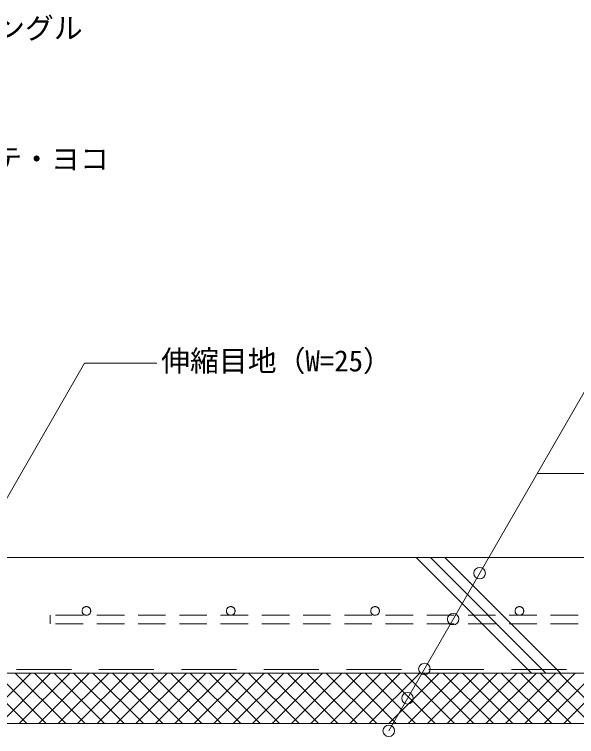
# Model space of a CAD drawing. Units: millimetres, scale not verified. Extents: x -1380 to 1380, y -955 to 955.
# Drawn here: x -5 to 385, y -409 to 91 of the extents above; entities that cross this region are included whole.
import ezdxf
from ezdxf.enums import TextEntityAlignment as Align

# ---------------------------------------------------------------- set-up
doc = ezdxf.new("R2010")
doc.units = ezdxf.units.MM
doc.header["$LTSCALE"] = 3
doc.linetypes.add('USER1', pattern=[19.05, 12.7, -6.35])
doc.linetypes.add('USER2', pattern=[9.525, 6.35, -3.175])
for name, color, linetype, lineweight in [('0-1_HATCH', 9, 'Continuous', 18), ('0-3_KUTAI', 3, 'Continuous', 18), ('0-4_BOUSUI', 1, 'Continuous', 18), ('0-5_MOJI', 7, 'Continuous', 18), ('0-8_dannnetu', 6, 'Continuous', 18), ('0-A_TENSEN', 4, 'USER2', 18), ('0-D_bousui2', 7, 'USER1', 9)]:
    doc.layers.add(name, color=color, linetype=linetype, lineweight=lineweight)
doc.styles.add('ＭＳ ゴシック', font='')
doc.styles.get('ＭＳ ゴシック').set_extended_font_data('MS Gothic')

msp = doc.modelspace()

# ---------------------------------------------------------------- linework, layer by layer
at = {"layer": '0-1_HATCH'}
for p, q in [((273.435, -284.969), (353.435, -364.969)), ((283.435, -284.969), (363.435, -364.969)), ((293.435, -284.969), (373.435, -364.969)), ((3.775, -399.969), (-31.225, -364.969)), ((-28.378, -399.969), (6.622, -364.969)), ((17.246, -399.969), (-17.754, -364.969)), ((-14.908, -399.969), (20.092, -364.969)), ((30.716, -399.969), (-4.284, -364.969)), ((-1.437, -399.969), (33.563, -364.969)), ((44.186, -399.969), (9.186, -364.969)), ((12.033, -399.969), (47.033, -364.969)), ((57.657, -399.969), (22.657, -364.969)), ((25.503, -399.969), (60.503, -364.969)), ((71.127, -399.969), (36.127, -364.969)), ((38.974, -399.969), (73.974, -364.969)), ((84.597, -399.969), (49.597, -364.969)), ((52.444, -399.969), (87.444, -364.969)), ((98.068, -399.969), (63.068, -364.969)), ((65.914, -399.969), (100.914, -364.969)), ((111.538, -399.969), (76.538, -364.969)), ((79.385, -399.969), (114.385, -364.969)), ((125.009, -399.969), (90.009, -364.969)), ((92.855, -399.969), (127.855, -364.969)), ((138.479, -399.969), (103.479, -364.969)), ((106.326, -399.969), (141.326, -364.969)), ((151.949, -399.969), (116.949, -364.969)), ((119.796, -399.969), (154.796, -364.969)), ((165.42, -399.969), (130.42, -364.969)), ((133.266, -399.969), (168.266, -364.969)), ((178.89, -399.969), (143.89, -364.969)), ((146.737, -399.969), (181.737, -364.969)), ((192.361, -399.969), (157.361, -364.969)), ((160.207, -399.969), (195.207, -364.969)), ((205.831, -399.969), (170.831, -364.969)), ((173.678, -399.969), (208.678, -364.969)), ((219.301, -399.969), (184.301, -364.969)), ((187.148, -399.969), (222.148, -364.969)), ((232.772, -399.969), (197.772, -364.969)), ((200.618, -399.969), (235.618, -364.969)), ((246.242, -399.969), (211.242, -364.969)), ((214.089, -399.969), (249.089, -364.969)), ((259.712, -399.969), (224.712, -364.969)), ((227.559, -399.969), (262.559, -364.969)), ((273.183, -399.969), (238.183, -364.969)), ((241.029, -399.969), (276.029, -364.969)), ((286.653, -399.969), (251.653, -364.969)), ((254.5, -399.969), (289.5, -364.969)), ((300.124, -399.969), (265.124, -364.969)), ((267.97, -399.969), (302.97, -364.969)), ((313.594, -399.969), (278.594, -364.969)), ((281.441, -399.969), (316.441, -364.969)), ((327.064, -399.969), (292.064, -364.969)), ((294.911, -399.969), (329.911, -364.969)), ((340.535, -399.969), (305.535, -364.969)), ((308.381, -399.969), (343.381, -364.969)), ((354.005, -399.969), (319.005, -364.969)), ((321.852, -399.969), (356.852, -364.969)), ((367.476, -399.969), (332.476, -364.969)), ((335.322, -399.969), (370.322, -364.969)), ((380.946, -399.969), (345.946, -364.969)), ((348.793, -399.969), (383.793, -364.969)), ((394.416, -399.969), (359.416, -364.969)), ((362.263, -399.969), (397.263, -364.969)), ((407.887, -399.969), (372.887, -364.969)), ((375.733, -399.969), (410.733, -364.969))]:
    msp.add_line(p, q, dxfattribs=at)
at = {"layer": '0-3_KUTAI'}
msp.add_line((900.043, -284.969), (-25.957, -284.969), dxfattribs=at)
at = {"layer": '0-4_BOUSUI'}
msp.add_lwpolyline([(900.043, -399.969), (-346.317, -399.969), (-389.957, -356.329), (-389.957, -59.969)], dxfattribs=at)
at = {"layer": '0-5_MOJI'}
msp.add_line((357.434, -226.749), (407.434, -226.749), dxfattribs=at)
for points in [[(504.81, -58.089), (454.81, -58.089), (254.552, -404.945)], [(93.836, -150.486), (43.836, -150.486), (-40.702, -296.91)]]:
    msp.add_lwpolyline(points, dxfattribs=at)
for centre in [(317.499, -295.805), (299.131, -327.619), (279.256, -362.157), (267.537, -382.455), (254.552, -404.945)]:
    msp.add_circle(centre, 4, dxfattribs=at)
at = {"layer": '0-8_dannnetu'}
msp.add_line((900.043, -364.969), (-346.317, -364.969), dxfattribs=at)
at = {"layer": '0-A_TENSEN'}
msp.add_line((900.043, -330.969), (20.043, -330.969), dxfattribs=at)
msp.add_lwpolyline([(900.043, -324.969), (20.043, -324.969), (20.043, -330.969)], dxfattribs=at)
for centre in [(45.043, -321.969), (145.043, -321.969), (245.043, -321.969), (345.043, -321.969)]:
    msp.add_circle(centre, 3, dxfattribs=at)
at = {"layer": '0-D_bousui2'}
msp.add_line((-346.317, -362.469), (900.043, -362.469), dxfattribs=at)

# ---------------------------------------------------------------- texts
at = {"layer": '0-5_MOJI', "style": 'ＭＳ ゴシック'}
for s, p in [('ステンレスアングル', (-137.501, 69.919)), ('Ｄ１０＠２００ タテ・ヨコ', (-189.359, -20.648)), ('伸縮目地（W=25）', (96.836, -160.486))]:
    msp.add_text(s, height=14.66, dxfattribs=at).set_placement(p, align=Align.BOTTOM_LEFT)

doc.saveas('drawing.dxf')
